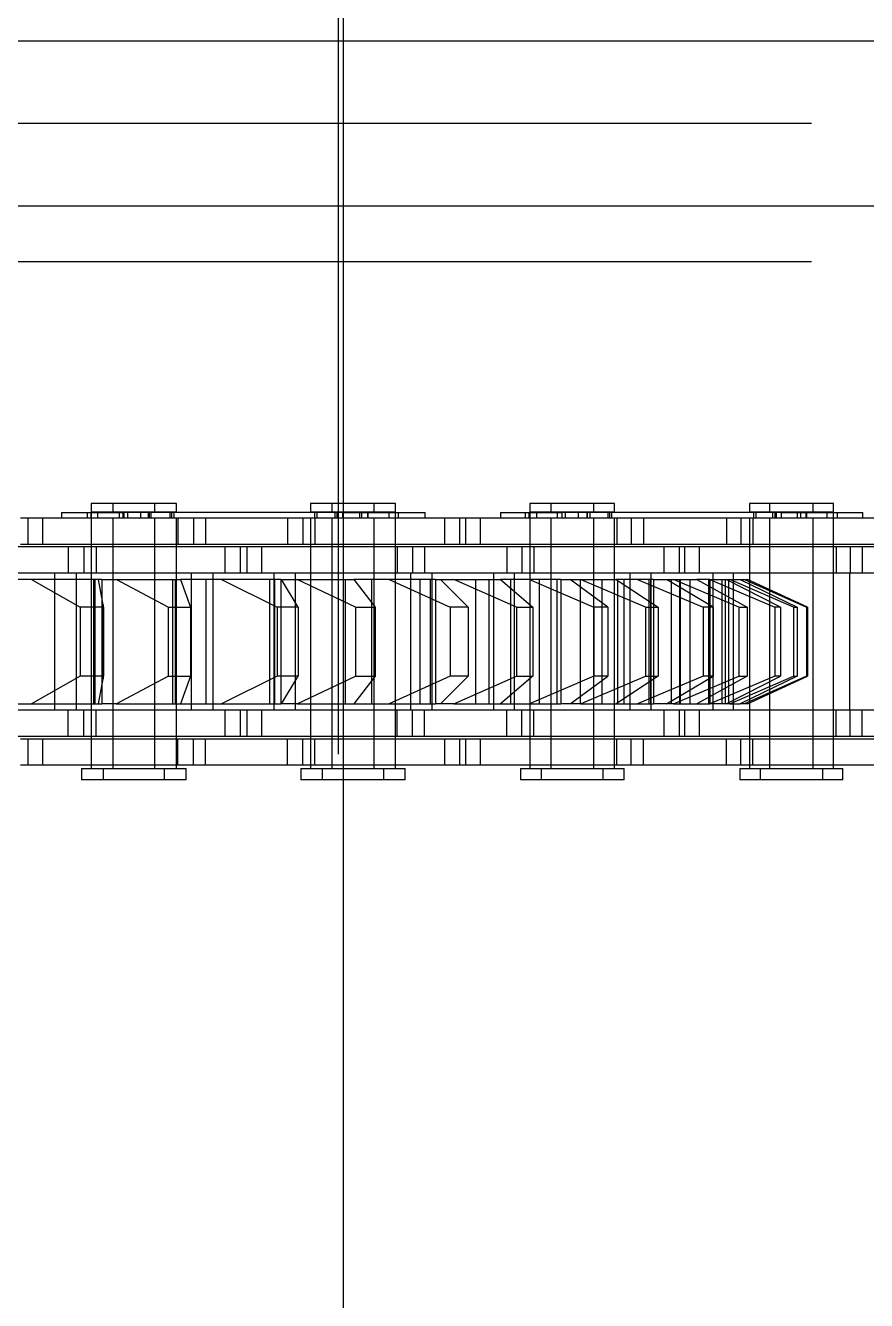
# Model space of a CAD drawing. Header units: metres. Extents: x 0 to 21025, y 0 to 14850.
# Drawn here: x 2783.9 to 2832.6, y 9263.2 to 9337.1 of the extents above; entities that cross this region are included whole.
import ezdxf

# ---------------------------------------------------------------- set-up
doc = ezdxf.new("R2010")
doc.units = ezdxf.units.M
doc.header["$LTSCALE"] = 25
doc.linetypes.add('HIDDEN2', pattern=[4.7625, 3.175, -1.5875])
for name, color, linetype in [('SL1', 8, 'Continuous'), ('SL4', 4, 'Continuous'), ('ST1', 7, 'HIDDEN2')]:
    doc.layers.add(name, color=color, linetype=linetype)

msp = doc.modelspace()

# ---------------------------------------------------------------- linework, layer by layer
at = {"layer": 'SL1'}
msp.add_line((2802.284, 9374.249), (2802.284, 9261.149), dxfattribs=at)
at = {"layer": 'SL4'}
for p, q in [((3543.761, 9336.149), (2593.759, 9336.149)), ((2753.999, 9326.624), (3543.761, 9326.624))]:
    msp.add_line(p, q, dxfattribs=at)
at = {"layer": 'ST1'}
for p, q in [((2801.999, 9374.249), (2801.999, 9261.149)), ((3543.761, 9331.386), (2543.761, 9331.386)), ((2753.999, 9326.624), (3543.761, 9326.624)), ((3543.761, 9323.386), (2543.761, 9323.386)), ((2791.381, 9309.384), (2787.691, 9309.384)), ((2787.691, 9309.384), (2787.691, 9308.91)), ((2788.953, 9309.384), (2788.953, 9308.91)), ((2792.643, 9309.384), (2791.381, 9309.384)), ((2791.381, 9308.91), (2791.381, 9309.384)), ((2792.643, 9308.91), (2792.643, 9309.384)), ((2804.081, 9309.384), (2800.391, 9309.384)), ((2800.391, 9309.384), (2800.391, 9308.91)), ((2801.622, 9309.384), (2801.622, 9308.91)), ((2805.312, 9309.384), (2804.081, 9309.384)), ((2804.081, 9308.91), (2804.081, 9309.384)), ((2805.312, 9308.91), (2805.312, 9309.384)), ((2816.781, 9309.384), (2813.091, 9309.384)), ((2813.091, 9309.384), (2813.091, 9308.91)), ((2814.291, 9309.384), (2814.291, 9308.91)), ((2817.981, 9309.384), (2816.781, 9309.384)), ((2816.781, 9308.91), (2816.781, 9309.384)), ((2817.981, 9308.91), (2817.981, 9309.384)), ((2829.481, 9309.384), (2825.791, 9309.384)), ((2825.791, 9309.384), (2825.791, 9308.91)), ((2826.96, 9309.384), (2826.96, 9308.91)), ((2830.65, 9309.384), (2829.481, 9309.384)), ((2829.481, 9308.91), (2829.481, 9309.384)), ((2830.65, 9308.91), (2830.65, 9309.384)), ((2792.711, 9308.541), (2783.616, 9308.541)), ((2784.048, 9307.021), (2784.048, 9308.541)), ((2784.878, 9308.541), (2784.878, 9307.021)), ((2785.984, 9308.873), (2789.536, 9308.873)), ((2785.984, 9308.873), (2785.984, 9308.541)), ((2787.472, 9308.873), (2787.472, 9308.541)), ((2787.677, 9308.873), (2787.677, 9308.541)), ((2787.691, 9308.91), (2791.381, 9308.91)), ((2787.691, 9308.873), (2787.691, 9307.021)), ((2787.691, 9308.541), (2787.691, 9294.042)), ((2788.06, 9308.91), (2788.06, 9308.541)), ((2788.953, 9308.541), (2788.953, 9307.021)), ((2788.953, 9308.541), (2788.953, 9294.042)), ((2789.322, 9308.91), (2789.322, 9308.541)), ((2789.536, 9308.873), (2789.536, 9308.541)), ((2802.236, 9308.873), (2789.536, 9308.873)), ((2789.591, 9308.873), (2789.591, 9308.541)), ((2789.796, 9308.873), (2789.796, 9308.541)), ((2790.551, 9308.873), (2790.551, 9308.541)), ((2791.012, 9308.541), (2791.012, 9308.91)), ((2791.045, 9308.873), (2791.045, 9308.541)), ((2791.155, 9308.873), (2791.155, 9308.541)), ((2791.381, 9308.91), (2792.638, 9308.91)), ((2791.381, 9307.021), (2791.381, 9308.541)), ((2791.381, 9294.042), (2791.381, 9308.541)), ((2792.274, 9308.541), (2792.274, 9308.91)), ((2792.351, 9308.873), (2792.351, 9308.541)), ((2792.474, 9308.873), (2792.474, 9308.541)), ((2792.638, 9308.91), (2792.643, 9308.91)), ((2792.643, 9307.021), (2792.643, 9308.541)), ((2792.643, 9294.042), (2792.643, 9308.541)), ((2792.711, 9308.541), (2792.711, 9307.021)), ((2799.061, 9308.541), (2792.711, 9308.541)), ((2793.618, 9308.541), (2793.618, 9307.021)), ((2794.312, 9308.541), (2794.312, 9307.021)), ((2799.061, 9308.541), (2799.061, 9307.021)), ((2808.156, 9308.541), (2799.061, 9308.541)), ((2799.952, 9308.541), (2799.952, 9307.021)), ((2800.391, 9308.91), (2804.081, 9308.91)), ((2800.391, 9308.541), (2800.391, 9307.021)), ((2800.391, 9308.541), (2800.391, 9294.042)), ((2800.617, 9308.873), (2800.617, 9308.541)), ((2800.647, 9308.541), (2800.647, 9307.021)), ((2800.76, 9308.91), (2800.76, 9308.541)), ((2801.622, 9308.541), (2801.622, 9307.021)), ((2801.622, 9308.541), (2801.622, 9294.042)), ((2801.79, 9308.873), (2801.79, 9308.541)), ((2801.913, 9308.873), (2801.913, 9308.541)), ((2801.991, 9308.91), (2801.991, 9308.541)), ((2802.236, 9308.873), (2802.236, 9308.541)), ((2802.236, 9308.873), (2805.466, 9308.873)), ((2803.22, 9308.873), (2803.22, 9308.541)), ((2803.343, 9308.873), (2803.343, 9308.541)), ((2803.712, 9308.541), (2803.712, 9308.91)), ((2803.714, 9308.873), (2803.714, 9308.541)), ((2804.081, 9308.91), (2805.308, 9308.91)), ((2804.081, 9307.021), (2804.081, 9308.541)), ((2804.081, 9294.042), (2804.081, 9308.541)), ((2804.943, 9308.541), (2804.943, 9308.91)), ((2805.308, 9308.91), (2805.312, 9308.91)), ((2805.312, 9307.021), (2805.312, 9308.873)), ((2805.312, 9294.042), (2805.312, 9308.541)), ((2805.466, 9308.873), (2805.466, 9308.541)), ((2805.466, 9308.873), (2807.019, 9308.873)), ((2807.019, 9308.541), (2807.019, 9308.873)), ((2809.016, 9308.541), (2808.156, 9308.541)), ((2808.156, 9307.021), (2808.156, 9308.541)), ((2818.111, 9308.541), (2809.016, 9308.541)), ((2809.016, 9308.541), (2809.016, 9307.021)), ((2809.387, 9307.021), (2809.387, 9308.541)), ((2810.216, 9308.541), (2810.216, 9307.021)), ((2811.384, 9308.873), (2814.936, 9308.873)), ((2811.384, 9308.873), (2811.384, 9308.541)), ((2812.811, 9308.873), (2812.811, 9308.541)), ((2813.016, 9308.873), (2813.016, 9308.541)), ((2813.091, 9308.91), (2816.781, 9308.91)), ((2813.091, 9308.873), (2813.091, 9307.021)), ((2813.091, 9308.541), (2813.091, 9294.042)), ((2813.46, 9308.91), (2813.46, 9308.541)), ((2814.291, 9308.541), (2814.291, 9307.021)), ((2814.291, 9308.541), (2814.291, 9294.042)), ((2814.66, 9308.91), (2814.66, 9308.541)), ((2814.929, 9308.873), (2814.929, 9308.541)), ((2814.936, 9308.873), (2814.936, 9308.541)), ((2827.636, 9308.873), (2814.936, 9308.873)), ((2815.135, 9308.873), (2815.135, 9308.541)), ((2815.889, 9308.873), (2815.889, 9308.541)), ((2816.383, 9308.873), (2816.383, 9308.541)), ((2816.412, 9308.541), (2816.412, 9308.91)), ((2816.555, 9308.873), (2816.555, 9308.541)), ((2816.781, 9308.91), (2817.977, 9308.91)), ((2816.781, 9307.021), (2816.781, 9308.541)), ((2816.781, 9294.042), (2816.781, 9308.541)), ((2817.612, 9308.541), (2817.612, 9308.91)), ((2817.69, 9308.873), (2817.69, 9308.541)), ((2817.813, 9308.873), (2817.813, 9308.541)), ((2817.977, 9308.91), (2817.981, 9308.91)), ((2817.981, 9307.021), (2817.981, 9308.541)), ((2817.981, 9294.042), (2817.981, 9308.541)), ((2818.111, 9308.541), (2818.111, 9307.021)), ((2824.461, 9308.541), (2818.111, 9308.541)), ((2818.956, 9308.541), (2818.956, 9307.021)), ((2819.651, 9308.541), (2819.651, 9307.021)), ((2824.461, 9308.541), (2824.461, 9307.021)), ((2833.556, 9308.541), (2824.461, 9308.541)), ((2825.291, 9308.541), (2825.291, 9307.021)), ((2825.791, 9308.91), (2829.481, 9308.91)), ((2825.791, 9308.541), (2825.791, 9307.021)), ((2825.791, 9308.541), (2825.791, 9294.042)), ((2825.986, 9308.541), (2825.986, 9307.021)), ((2826.017, 9308.873), (2826.017, 9308.541)), ((2826.16, 9308.91), (2826.16, 9308.541)), ((2826.96, 9308.541), (2826.96, 9307.021)), ((2826.96, 9308.541), (2826.96, 9294.042)), ((2827.129, 9308.873), (2827.129, 9308.541)), ((2827.252, 9308.873), (2827.252, 9308.541)), ((2827.33, 9308.91), (2827.33, 9308.541)), ((2827.636, 9308.873), (2827.636, 9308.541)), ((2827.636, 9308.873), (2830.866, 9308.873)), ((2828.559, 9308.873), (2828.559, 9308.541)), ((2828.743, 9308.873), (2828.743, 9308.541)), ((2829.052, 9308.873), (2829.052, 9308.541)), ((2829.112, 9308.541), (2829.112, 9308.91)), ((2829.481, 9308.91), (2830.646, 9308.91)), ((2829.481, 9307.021), (2829.481, 9308.541)), ((2829.481, 9294.042), (2829.481, 9308.541)), ((2830.282, 9308.541), (2830.282, 9308.91)), ((2830.646, 9308.91), (2830.65, 9308.91)), ((2830.65, 9307.021), (2830.65, 9308.873)), ((2830.65, 9294.042), (2830.65, 9308.541)), ((2830.866, 9308.873), (2830.866, 9308.541)), ((2830.866, 9308.873), (2832.358, 9308.873)), ((2832.358, 9308.541), (2832.358, 9308.873)), ((2786.361, 9306.869), (2780.011, 9306.869)), ((2792.711, 9307.021), (2783.616, 9307.021)), ((2786.361, 9306.869), (2786.361, 9305.349)), ((2795.456, 9306.869), (2786.361, 9306.869)), ((2787.283, 9306.869), (2787.283, 9305.349)), ((2787.691, 9306.869), (2787.691, 9305.349)), ((2787.978, 9306.869), (2787.978, 9305.349)), ((2788.953, 9306.869), (2788.953, 9305.349)), ((2791.381, 9305.349), (2791.381, 9306.869)), ((2792.643, 9305.349), (2792.643, 9306.869)), ((2799.061, 9307.021), (2792.711, 9307.021)), ((2796.316, 9306.869), (2795.456, 9306.869)), ((2795.456, 9305.349), (2795.456, 9306.869)), ((2805.411, 9306.869), (2796.316, 9306.869)), ((2796.316, 9306.869), (2796.316, 9305.349)), ((2796.718, 9305.349), (2796.718, 9306.869)), ((2797.547, 9306.869), (2797.547, 9305.349)), ((2808.156, 9307.021), (2799.061, 9307.021)), ((2800.391, 9306.869), (2800.391, 9305.349)), ((2801.622, 9306.869), (2801.622, 9305.349)), ((2804.081, 9305.349), (2804.081, 9306.869)), ((2805.312, 9305.349), (2805.312, 9306.869)), ((2805.411, 9306.869), (2805.411, 9305.349)), ((2811.761, 9306.869), (2805.411, 9306.869)), ((2806.287, 9306.869), (2806.287, 9305.349)), ((2806.982, 9306.869), (2806.982, 9305.349)), ((2809.016, 9307.021), (2808.156, 9307.021)), ((2818.111, 9307.021), (2809.016, 9307.021)), ((2811.761, 9306.869), (2811.761, 9305.349)), ((2820.856, 9306.869), (2811.761, 9306.869)), ((2812.622, 9306.869), (2812.622, 9305.349)), ((2813.091, 9306.869), (2813.091, 9305.349)), ((2813.316, 9306.869), (2813.316, 9305.349)), ((2814.291, 9306.869), (2814.291, 9305.349)), ((2816.781, 9305.349), (2816.781, 9306.869)), ((2817.981, 9305.349), (2817.981, 9306.869)), ((2824.461, 9307.021), (2818.111, 9307.021)), ((2821.716, 9306.869), (2820.856, 9306.869)), ((2820.856, 9305.349), (2820.856, 9306.869)), ((2830.811, 9306.869), (2821.716, 9306.869)), ((2821.716, 9306.869), (2821.716, 9305.349)), ((2822.056, 9305.349), (2822.056, 9306.869)), ((2822.885, 9306.869), (2822.885, 9305.349)), ((2833.556, 9307.021), (2824.461, 9307.021)), ((2825.791, 9306.869), (2825.791, 9305.349)), ((2826.96, 9306.869), (2826.96, 9305.349)), ((2829.481, 9305.349), (2829.481, 9306.869)), ((2830.65, 9305.349), (2830.65, 9306.869)), ((2830.811, 9306.869), (2830.811, 9305.349)), ((2837.161, 9306.869), (2830.811, 9306.869)), ((2831.625, 9306.869), (2831.625, 9305.349)), ((2832.32, 9306.869), (2832.32, 9305.349)), ((2786.361, 9305.349), (2780.011, 9305.349)), ((2788.323, 9304.984), (2781.639, 9304.984)), ((2784.25, 9304.984), (2787.067, 9303.384)), ((2785.576, 9305.349), (2785.576, 9297.419)), ((2795.456, 9305.349), (2786.361, 9305.349)), ((2786.838, 9305.349), (2786.838, 9297.419)), ((2787.691, 9305.349), (2787.691, 9297.419)), ((2787.833, 9304.984), (2787.833, 9297.784)), ((2787.908, 9304.984), (2787.908, 9297.784)), ((2788.389, 9303.527), (2788.131, 9304.984)), ((2788.323, 9304.984), (2788.323, 9297.784)), ((2788.323, 9304.984), (2789.15, 9304.984)), ((2788.953, 9305.349), (2788.953, 9297.419)), ((2792.157, 9303.384), (2789.15, 9304.984)), ((2789.15, 9304.984), (2792.872, 9304.984)), ((2791.381, 9297.419), (2791.381, 9305.349)), ((2792.414, 9304.984), (2792.414, 9297.784)), ((2792.561, 9304.984), (2792.561, 9297.784)), ((2792.643, 9297.419), (2792.643, 9305.349)), ((2792.872, 9304.984), (2793.449, 9303.384)), ((2798.667, 9304.984), (2792.872, 9304.984)), ((2793.496, 9297.419), (2793.496, 9305.349)), ((2794.336, 9304.984), (2794.336, 9297.784)), ((2794.758, 9297.419), (2794.758, 9305.349)), ((2795.241, 9304.984), (2798.469, 9303.384)), ((2796.316, 9305.349), (2795.456, 9305.349)), ((2805.411, 9305.349), (2796.316, 9305.349)), ((2798.023, 9304.984), (2798.023, 9297.784)), ((2798.276, 9305.349), (2798.276, 9297.419)), ((2798.299, 9304.984), (2798.299, 9297.784)), ((2798.667, 9304.984), (2798.667, 9297.784)), ((2798.667, 9304.984), (2799.626, 9304.984)), ((2799.677, 9303.384), (2798.721, 9304.984)), ((2799.507, 9305.349), (2799.507, 9297.419)), ((2802.999, 9303.384), (2799.626, 9304.984)), ((2799.626, 9304.984), (2802.896, 9304.984)), ((2800.391, 9305.349), (2800.391, 9297.419)), ((2801.622, 9305.349), (2801.622, 9297.419)), ((2801.99, 9304.984), (2801.99, 9297.784)), ((2802.391, 9304.984), (2802.391, 9297.784)), ((2802.896, 9304.984), (2804.135, 9303.384)), ((2807.616, 9304.984), (2802.896, 9304.984)), ((2803.928, 9304.984), (2803.928, 9297.784)), ((2804.081, 9297.419), (2804.081, 9305.349)), ((2804.948, 9304.984), (2808.482, 9303.384)), ((2805.312, 9297.419), (2805.312, 9305.349)), ((2811.761, 9305.349), (2805.411, 9305.349)), ((2806.196, 9297.419), (2806.196, 9305.349)), ((2806.71, 9304.984), (2806.71, 9297.784)), ((2807.307, 9304.984), (2807.307, 9297.784)), ((2807.427, 9297.419), (2807.427, 9305.349)), ((2807.616, 9304.984), (2807.616, 9297.784)), ((2807.616, 9304.984), (2808.676, 9304.984)), ((2809.512, 9303.384), (2807.915, 9304.984)), ((2812.308, 9303.384), (2808.676, 9304.984)), ((2808.676, 9304.984), (2811.39, 9304.984)), ((2809.936, 9304.984), (2809.936, 9297.784)), ((2810.707, 9304.984), (2810.707, 9297.784)), ((2810.976, 9305.349), (2810.976, 9297.419)), ((2811.39, 9304.984), (2813.251, 9303.384)), ((2814.884, 9304.984), (2811.39, 9304.984)), ((2820.856, 9305.349), (2811.761, 9305.349)), ((2811.956, 9304.984), (2811.956, 9297.784)), ((2812.176, 9305.349), (2812.176, 9297.419)), ((2813.059, 9304.984), (2816.786, 9303.384)), ((2813.091, 9305.349), (2813.091, 9297.419)), ((2813.615, 9304.984), (2813.615, 9297.784)), ((2814.291, 9305.349), (2814.291, 9297.419)), ((2814.642, 9304.984), (2814.642, 9297.784)), ((2814.884, 9304.984), (2814.884, 9297.784)), ((2814.884, 9304.984), (2816.011, 9304.984)), ((2817.605, 9303.384), (2815.417, 9304.984)), ((2815.997, 9304.984), (2815.997, 9297.784)), ((2819.784, 9303.384), (2816.011, 9304.984)), ((2816.011, 9304.984), (2818.081, 9304.984)), ((2816.781, 9297.419), (2816.781, 9305.349)), ((2817.241, 9304.984), (2817.241, 9297.784)), ((2817.981, 9297.419), (2817.981, 9305.349)), ((2818.081, 9304.984), (2820.503, 9303.384)), ((2820.235, 9304.984), (2818.081, 9304.984)), ((2818.163, 9304.984), (2818.163, 9297.784)), ((2818.518, 9304.984), (2818.518, 9297.784)), ((2818.896, 9297.419), (2818.896, 9305.349)), ((2819.313, 9304.984), (2823.113, 9303.384)), ((2819.978, 9304.984), (2819.978, 9297.784)), ((2820.07, 9304.984), (2820.07, 9297.784)), ((2820.096, 9297.419), (2820.096, 9305.349)), ((2820.235, 9304.984), (2820.235, 9297.784)), ((2820.235, 9304.984), (2821.393, 9304.984)), ((2821.716, 9305.349), (2820.856, 9305.349)), ((2823.694, 9303.384), (2820.987, 9304.984)), ((2821.259, 9304.984), (2821.259, 9297.784)), ((2825.187, 9303.384), (2821.393, 9304.984)), ((2821.393, 9304.984), (2822.753, 9304.984)), ((2830.811, 9305.349), (2821.716, 9305.349)), ((2821.751, 9304.984), (2821.751, 9297.784)), ((2821.784, 9304.984), (2821.784, 9297.784)), ((2822.349, 9304.984), (2822.349, 9297.784)), ((2822.753, 9304.984), (2825.659, 9303.384)), ((2823.499, 9304.984), (2822.753, 9304.984)), ((2823.415, 9304.984), (2823.415, 9297.784)), ((2823.499, 9304.984), (2823.499, 9297.784)), ((2823.499, 9304.984), (2824.651, 9304.984)), ((2823.508, 9304.984), (2827.259, 9303.384)), ((2823.676, 9305.349), (2823.676, 9297.419)), ((2824.189, 9304.984), (2824.189, 9297.784)), ((2824.38, 9304.984), (2824.38, 9297.784)), ((2827.584, 9303.384), (2824.444, 9304.984)), ((2824.571, 9304.984), (2824.571, 9297.784)), ((2828.343, 9303.384), (2824.651, 9304.984)), ((2824.651, 9304.984), (2825.256, 9304.984)), ((2824.845, 9305.349), (2824.845, 9297.419)), ((2825.256, 9304.984), (2828.553, 9303.384)), ((2825.256, 9304.984), (2825.679, 9304.984)), ((2825.511, 9304.984), (2829.092, 9303.384)), ((2829.151, 9303.384), (2825.679, 9304.984)), ((2825.791, 9305.349), (2825.791, 9297.419)), ((2826.96, 9305.349), (2826.96, 9297.419)), ((2829.481, 9297.419), (2829.481, 9305.349)), ((2830.65, 9297.419), (2830.65, 9305.349)), ((2837.161, 9305.349), (2830.811, 9305.349)), ((2831.596, 9297.419), (2831.596, 9305.349)), ((2787.067, 9303.384), (2787.067, 9299.384)), ((2788.415, 9303.384), (2787.067, 9303.384)), ((2788.415, 9303.384), (2788.415, 9299.384)), ((2788.417, 9299.24), (2788.417, 9303.527)), ((2792.157, 9303.384), (2792.157, 9299.384)), ((2792.157, 9303.384), (2793.449, 9303.384)), ((2793.449, 9303.384), (2793.449, 9299.384)), ((2798.469, 9303.384), (2798.469, 9299.384)), ((2799.677, 9303.384), (2798.469, 9303.384)), ((2799.677, 9303.384), (2799.677, 9299.384)), ((2802.999, 9303.384), (2802.999, 9299.384)), ((2802.999, 9303.384), (2804.135, 9303.384)), ((2804.135, 9303.384), (2804.135, 9299.384)), ((2808.482, 9303.384), (2808.482, 9299.384)), ((2809.512, 9303.384), (2808.482, 9303.384)), ((2809.512, 9303.384), (2809.512, 9299.384)), ((2812.308, 9303.384), (2812.308, 9299.384)), ((2812.308, 9303.384), (2813.251, 9303.384)), ((2813.251, 9303.384), (2813.251, 9299.384)), ((2817.605, 9303.384), (2816.786, 9303.384)), ((2816.786, 9303.384), (2816.786, 9299.384)), ((2817.605, 9303.384), (2817.605, 9299.384)), ((2819.784, 9303.384), (2819.784, 9299.384)), ((2819.784, 9303.384), (2820.503, 9303.384)), ((2820.503, 9303.384), (2820.503, 9299.384)), ((2823.694, 9303.384), (2823.113, 9303.384)), ((2823.113, 9303.384), (2823.113, 9299.384)), ((2823.694, 9303.384), (2823.694, 9299.384)), ((2825.187, 9303.384), (2825.187, 9299.384)), ((2825.187, 9303.384), (2825.659, 9303.384)), ((2825.659, 9303.384), (2825.659, 9299.384)), ((2827.584, 9303.384), (2827.259, 9303.384)), ((2827.259, 9303.384), (2827.259, 9299.384)), ((2827.584, 9303.384), (2827.584, 9299.384)), ((2828.343, 9303.384), (2828.343, 9299.384)), ((2828.343, 9303.384), (2828.553, 9303.384)), ((2828.553, 9303.384), (2828.553, 9299.384)), ((2829.151, 9303.384), (2829.092, 9303.384)), ((2829.092, 9303.384), (2829.092, 9299.384)), ((2829.151, 9303.384), (2829.151, 9299.384)), ((2787.067, 9299.384), (2784.25, 9297.784)), ((2788.415, 9299.384), (2787.067, 9299.384)), ((2788.131, 9297.784), (2788.389, 9299.24)), ((2789.15, 9297.784), (2792.157, 9299.384)), ((2792.157, 9299.384), (2793.449, 9299.384)), ((2793.449, 9299.384), (2792.872, 9297.784)), ((2798.469, 9299.384), (2795.241, 9297.784)), ((2799.677, 9299.384), (2798.469, 9299.384)), ((2798.721, 9297.784), (2799.677, 9299.384)), ((2799.626, 9297.784), (2802.999, 9299.384)), ((2804.135, 9299.384), (2802.896, 9297.784)), ((2802.999, 9299.384), (2804.135, 9299.384)), ((2808.482, 9299.384), (2804.948, 9297.784)), ((2807.915, 9297.784), (2809.512, 9299.384)), ((2809.512, 9299.384), (2808.482, 9299.384)), ((2808.676, 9297.784), (2812.308, 9299.384)), ((2813.251, 9299.384), (2811.39, 9297.784)), ((2812.308, 9299.384), (2813.251, 9299.384)), ((2816.786, 9299.384), (2813.059, 9297.784)), ((2815.417, 9297.784), (2817.605, 9299.384)), ((2816.011, 9297.784), (2819.784, 9299.384)), ((2817.605, 9299.384), (2816.786, 9299.384)), ((2820.503, 9299.384), (2818.081, 9297.784)), ((2823.113, 9299.384), (2819.313, 9297.784)), ((2819.784, 9299.384), (2820.503, 9299.384)), ((2820.987, 9297.784), (2823.694, 9299.384)), ((2821.393, 9297.784), (2825.187, 9299.384)), ((2825.659, 9299.384), (2822.753, 9297.784)), ((2823.694, 9299.384), (2823.113, 9299.384)), ((2827.259, 9299.384), (2823.508, 9297.784)), ((2824.444, 9297.784), (2827.584, 9299.384)), ((2824.651, 9297.784), (2828.343, 9299.384)), ((2825.187, 9299.384), (2825.659, 9299.384)), ((2828.553, 9299.384), (2825.256, 9297.784)), ((2829.092, 9299.384), (2825.511, 9297.784)), ((2825.679, 9297.784), (2829.151, 9299.384)), ((2827.584, 9299.384), (2827.259, 9299.384)), ((2828.343, 9299.384), (2828.553, 9299.384)), ((2829.151, 9299.384), (2829.092, 9299.384)), ((2781.639, 9297.784), (2788.323, 9297.784)), ((2789.15, 9297.784), (2788.323, 9297.784)), ((2789.15, 9297.784), (2792.872, 9297.784)), ((2792.872, 9297.784), (2798.667, 9297.784)), ((2799.626, 9297.784), (2798.667, 9297.784)), ((2799.626, 9297.784), (2802.896, 9297.784)), ((2802.896, 9297.784), (2807.616, 9297.784)), ((2808.676, 9297.784), (2807.616, 9297.784)), ((2808.676, 9297.784), (2811.39, 9297.784)), ((2811.39, 9297.784), (2814.884, 9297.784)), ((2816.011, 9297.784), (2814.884, 9297.784)), ((2816.011, 9297.784), (2818.081, 9297.784)), ((2818.081, 9297.784), (2820.235, 9297.784)), ((2821.393, 9297.784), (2820.235, 9297.784)), ((2821.393, 9297.784), (2822.753, 9297.784)), ((2822.753, 9297.784), (2823.499, 9297.784)), ((2824.651, 9297.784), (2823.499, 9297.784)), ((2824.651, 9297.784), (2825.256, 9297.784)), ((2825.679, 9297.784), (2825.256, 9297.784)), ((2786.361, 9297.419), (2780.011, 9297.419)), ((2786.361, 9295.899), (2786.361, 9297.419)), ((2795.456, 9297.419), (2786.361, 9297.419)), ((2787.283, 9295.899), (2787.283, 9297.419)), ((2787.691, 9297.419), (2787.691, 9295.899)), ((2787.978, 9295.899), (2787.978, 9297.419)), ((2788.953, 9297.419), (2788.953, 9295.899)), ((2791.381, 9295.899), (2791.381, 9297.419)), ((2792.643, 9295.899), (2792.643, 9297.419)), ((2796.316, 9297.419), (2795.456, 9297.419)), ((2795.456, 9295.899), (2795.456, 9297.419)), ((2805.411, 9297.419), (2796.316, 9297.419)), ((2796.316, 9297.419), (2796.316, 9295.899)), ((2796.718, 9295.899), (2796.718, 9297.419)), ((2797.547, 9297.419), (2797.547, 9295.899)), ((2800.391, 9297.419), (2800.391, 9295.899)), ((2801.622, 9297.419), (2801.622, 9295.899)), ((2804.081, 9295.899), (2804.081, 9297.419)), ((2805.312, 9295.899), (2805.312, 9297.419)), ((2805.411, 9295.899), (2805.411, 9297.419)), ((2811.761, 9297.419), (2805.411, 9297.419)), ((2806.287, 9295.899), (2806.287, 9297.419)), ((2806.982, 9295.899), (2806.982, 9297.419)), ((2811.761, 9295.899), (2811.761, 9297.419)), ((2820.856, 9297.419), (2811.761, 9297.419)), ((2812.622, 9295.899), (2812.622, 9297.419)), ((2813.091, 9297.419), (2813.091, 9295.899)), ((2813.316, 9295.899), (2813.316, 9297.419)), ((2814.291, 9297.419), (2814.291, 9295.899)), ((2816.781, 9295.899), (2816.781, 9297.419)), ((2817.981, 9295.899), (2817.981, 9297.419)), ((2821.716, 9297.419), (2820.856, 9297.419)), ((2820.856, 9295.899), (2820.856, 9297.419)), ((2830.811, 9297.419), (2821.716, 9297.419)), ((2821.716, 9297.419), (2821.716, 9295.899)), ((2822.056, 9295.899), (2822.056, 9297.419)), ((2822.885, 9297.419), (2822.885, 9295.899)), ((2825.791, 9297.419), (2825.791, 9295.899)), ((2826.96, 9297.419), (2826.96, 9295.899)), ((2829.481, 9295.899), (2829.481, 9297.419)), ((2830.65, 9295.899), (2830.65, 9297.419)), ((2830.811, 9295.899), (2830.811, 9297.419)), ((2837.161, 9297.419), (2830.811, 9297.419)), ((2831.625, 9295.899), (2831.625, 9297.419)), ((2832.32, 9295.899), (2832.32, 9297.419)), ((2786.361, 9295.899), (2780.011, 9295.899)), ((2792.711, 9295.747), (2783.616, 9295.747)), ((2784.048, 9294.227), (2784.048, 9295.747)), ((2784.878, 9295.747), (2784.878, 9294.227)), ((2795.456, 9295.899), (2786.361, 9295.899)), ((2787.691, 9295.747), (2787.691, 9294.227)), ((2788.953, 9295.747), (2788.953, 9294.227)), ((2791.381, 9294.227), (2791.381, 9295.747)), ((2792.643, 9294.227), (2792.643, 9295.747)), ((2792.711, 9294.227), (2792.711, 9295.747)), ((2799.061, 9295.747), (2792.711, 9295.747)), ((2793.618, 9294.227), (2793.618, 9295.747)), ((2794.312, 9294.227), (2794.312, 9295.747)), ((2796.316, 9295.899), (2795.456, 9295.899)), ((2805.411, 9295.899), (2796.316, 9295.899)), ((2799.061, 9294.227), (2799.061, 9295.747)), ((2808.156, 9295.747), (2799.061, 9295.747)), ((2799.952, 9294.227), (2799.952, 9295.747)), ((2800.391, 9295.747), (2800.391, 9294.227)), ((2800.647, 9294.227), (2800.647, 9295.747)), ((2801.622, 9295.747), (2801.622, 9294.227)), ((2804.081, 9294.227), (2804.081, 9295.747)), ((2805.312, 9294.227), (2805.312, 9295.747)), ((2811.761, 9295.899), (2805.411, 9295.899)), ((2809.016, 9295.747), (2808.156, 9295.747)), ((2808.156, 9294.227), (2808.156, 9295.747)), ((2818.111, 9295.747), (2809.016, 9295.747)), ((2809.016, 9295.747), (2809.016, 9294.227)), ((2809.387, 9294.227), (2809.387, 9295.747)), ((2810.216, 9295.747), (2810.216, 9294.227)), ((2820.856, 9295.899), (2811.761, 9295.899)), ((2813.091, 9295.747), (2813.091, 9294.227)), ((2814.291, 9295.747), (2814.291, 9294.227)), ((2816.781, 9294.227), (2816.781, 9295.747)), ((2817.981, 9294.227), (2817.981, 9295.747)), ((2818.111, 9294.227), (2818.111, 9295.747)), ((2824.461, 9295.747), (2818.111, 9295.747)), ((2818.956, 9294.227), (2818.956, 9295.747)), ((2819.651, 9294.227), (2819.651, 9295.747)), ((2821.716, 9295.899), (2820.856, 9295.899)), ((2830.811, 9295.899), (2821.716, 9295.899)), ((2824.461, 9294.227), (2824.461, 9295.747)), ((2833.556, 9295.747), (2824.461, 9295.747)), ((2825.291, 9294.227), (2825.291, 9295.747)), ((2825.791, 9295.747), (2825.791, 9294.227)), ((2825.986, 9294.227), (2825.986, 9295.747)), ((2826.96, 9295.747), (2826.96, 9294.227)), ((2829.481, 9294.227), (2829.481, 9295.747)), ((2830.65, 9294.227), (2830.65, 9295.747)), ((2837.161, 9295.899), (2830.811, 9295.899)), ((2792.711, 9294.227), (2783.616, 9294.227)), ((2787.137, 9294.042), (2791.934, 9294.042)), ((2787.137, 9294.042), (2787.137, 9293.384)), ((2788.399, 9294.042), (2788.399, 9293.384)), ((2791.934, 9294.042), (2793.196, 9294.042)), ((2791.934, 9293.384), (2791.934, 9294.042)), ((2799.061, 9294.227), (2792.711, 9294.227)), ((2793.196, 9293.384), (2793.196, 9294.042)), ((2808.156, 9294.227), (2799.061, 9294.227)), ((2799.837, 9294.042), (2804.634, 9294.042)), ((2799.837, 9294.042), (2799.837, 9293.384)), ((2801.068, 9294.042), (2801.068, 9293.384)), ((2804.634, 9294.042), (2805.865, 9294.042)), ((2804.634, 9293.384), (2804.634, 9294.042)), ((2805.865, 9293.384), (2805.865, 9294.042)), ((2809.016, 9294.227), (2808.156, 9294.227)), ((2818.111, 9294.227), (2809.016, 9294.227)), ((2812.537, 9294.042), (2817.334, 9294.042)), ((2812.537, 9294.042), (2812.537, 9293.384)), ((2813.738, 9294.042), (2813.738, 9293.384)), ((2817.334, 9294.042), (2818.535, 9294.042)), ((2817.334, 9293.384), (2817.334, 9294.042)), ((2824.461, 9294.227), (2818.111, 9294.227)), ((2818.535, 9293.384), (2818.535, 9294.042)), ((2833.556, 9294.227), (2824.461, 9294.227)), ((2825.237, 9294.042), (2830.034, 9294.042)), ((2825.237, 9294.042), (2825.237, 9293.384)), ((2826.407, 9294.042), (2826.407, 9293.384)), ((2830.034, 9294.042), (2831.204, 9294.042)), ((2830.034, 9293.384), (2830.034, 9294.042)), ((2831.204, 9293.384), (2831.204, 9294.042)), ((2791.934, 9293.384), (2787.137, 9293.384)), ((2793.196, 9293.384), (2791.934, 9293.384)), ((2804.634, 9293.384), (2799.837, 9293.384)), ((2805.865, 9293.384), (2804.634, 9293.384)), ((2817.334, 9293.384), (2812.537, 9293.384)), ((2818.535, 9293.384), (2817.334, 9293.384)), ((2830.034, 9293.384), (2825.237, 9293.384)), ((2831.204, 9293.384), (2830.034, 9293.384))]:
    msp.add_line(p, q, dxfattribs=at)

doc.saveas('drawing.dxf')
